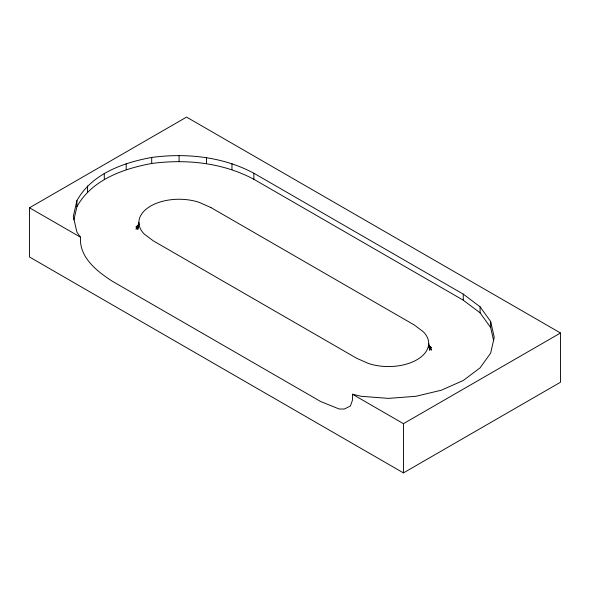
<?xml version="1.0" encoding="UTF-8"?>
<svg xmlns="http://www.w3.org/2000/svg" width="590" height="590" viewBox="0 0 590 590"><rect width="100%" height="100%" fill="white"/><g stroke="black" fill="none" stroke-linecap="round" stroke-linejoin="round"><path stroke-width="0.89" d="M138.886 222.459L137.772 229.385L138.975 224.097M76.914 200.607L73.308 216.412L76.914 232.217L80.505 237.224C79.067 257.424 97.077 271.363 112.255 281.201L320.687 401.532L339.213 409.025L344.39 409.01L350.386 406.016L352.437 400.271L352.437 394.223L361.11 396.296L388.486 398.383L415.862 396.296L441.372 390.197L463.275 380.491L480.083 367.85L490.651 353.122L494.25 337.318L490.651 321.513L480.083 306.785L463.275 294.137L253.87 173.239C222.718 156.601 186.344 152.862 151.704 157.434C123.089 162.737 91.878 173.718 76.914 200.607L76.914 206.655L73.912 219.827M138.783 223.964L136.01 229.186L138.488 225.734M76.914 206.655C91.878 179.766 123.089 168.777 151.704 163.474C186.344 158.909 222.718 162.648 253.87 179.279L463.275 300.185L480.083 312.825L490.651 327.553L493.653 340.725M139.174 224.126L135.951 227.017L138.112 225.395M29.5 207.776L186.558 117.1L560.5 332.996L560.5 382.224L403.442 472.9L29.5 257.004L29.5 207.776L80.505 237.224M352.437 394.223L403.442 423.672L560.5 332.996M428.709 345.733L431.607 347.916L428.384 345.032M429.077 346.632L431.548 350.084L428.783 344.862M428.591 344.995L429.793 350.29L428.679 343.358M490.651 321.513L490.651 327.553M480.083 306.785L480.083 312.825M463.275 294.137L463.275 300.185M403.442 423.672L403.442 472.9M253.87 173.239L253.87 179.279M231.958 163.533L231.958 169.573M206.448 157.434L206.448 163.474M179.08 155.347L179.08 161.395M151.704 157.434L151.704 163.474M126.194 163.533L126.194 169.573M104.29 173.239L104.29 179.279M87.482 185.88L87.482 191.927M210.91 207.562L199.177 202.363A40.194 23.202 0 0 0 150.657 206.05A40.194 23.202 0 0 0 144.27 234.06L153.275 240.838L356.655 358.255L368.389 363.455A40.194 23.202 0 0 0 416.909 359.767A40.194 23.202 0 0 0 423.296 331.757L414.291 324.987L210.91 207.562"/></g></svg>
